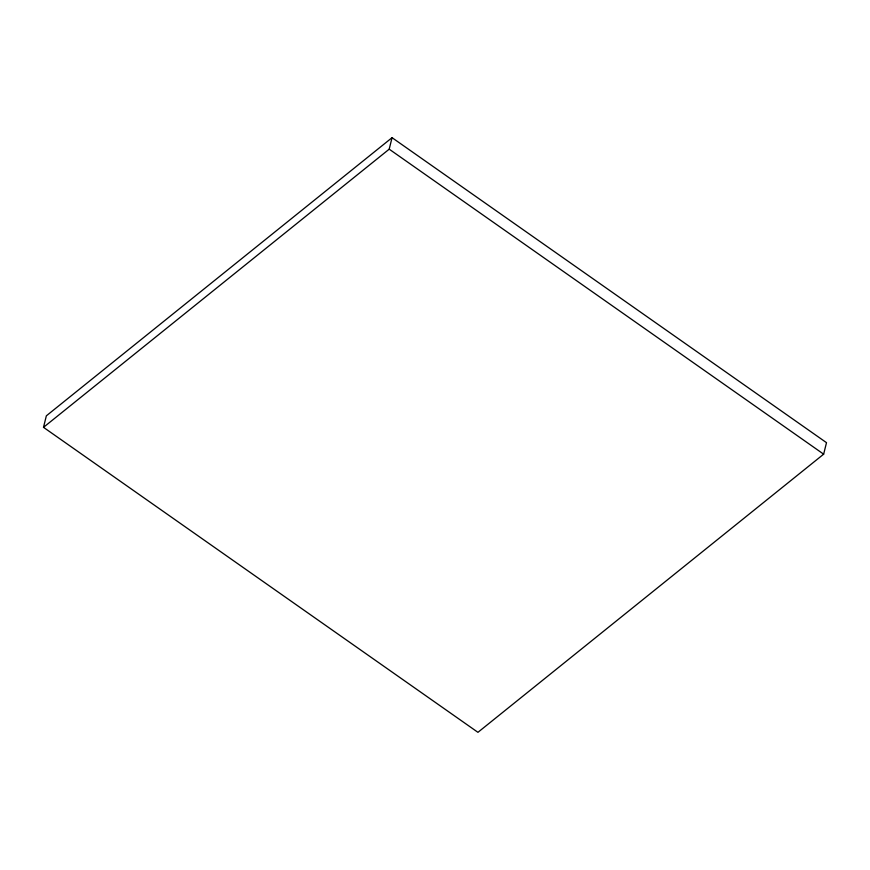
<?xml version="1.0" encoding="UTF-8"?>
<svg xmlns="http://www.w3.org/2000/svg" width="870" height="870" viewBox="0 0 870 870"><rect width="100%" height="100%" fill="white"/><g stroke="black" fill="none" stroke-linecap="round" stroke-linejoin="round"><path stroke-width="1.3" d="M43.5 427.333L46.349 415.827L392.055 137.677L826.5 442.667L823.651 454.173L477.945 732.322L43.5 427.333L389.205 149.172L392.055 137.677M389.205 149.172L823.651 454.173"/></g></svg>
